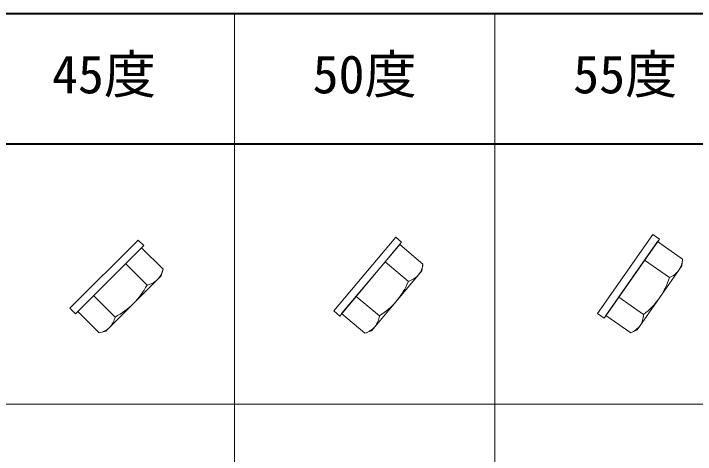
# Model space of a CAD drawing. Units: millimetres, scale not verified. Extents: x -975 to 975, y -650 to 695.
# Drawn here: x -9.7 to 251.9, y 480.8 to 650 of the extents above; entities that cross this region are included whole.
import ezdxf
from ezdxf.enums import TextEntityAlignment as Align

# ---------------------------------------------------------------- set-up
doc = ezdxf.new("R2010")
doc.units = ezdxf.units.MM
doc.header["$LTSCALE"] = 5
doc.layers.add('0-0_0', color=3, linetype='Continuous', lineweight=9)
doc.layers.add('F-0', color=4, linetype='Continuous', lineweight=9)
doc.styles.add('ＭＳ ゴシック', font='')
doc.styles.get('ＭＳ ゴシック').set_extended_font_data('MS Gothic')

msp = doc.modelspace()

# ---------------------------------------------------------------- linework, layer by layer
at = {"layer": '0-0_0'}
for p, q in [((235.611, 565.154), (238.069, 563.434)), ((38.081, 563.081), (40.203, 560.96)), ((136.892, 564.172), (139.19, 562.243)), ((216.846, 533.125), (238.069, 563.434)), ((217.523, 534.091), (237.392, 562.468)), ((237.392, 562.468), (246.944, 555.78)), ((14.04, 534.797), (40.203, 560.96)), ((14.874, 535.631), (39.369, 560.126)), ((39.369, 560.126), (47.614, 551.882)), ((115.407, 533.9), (139.19, 562.243)), ((116.164, 534.803), (138.432, 561.34)), ((138.432, 561.34), (147.364, 553.845)), ((132.865, 554.706), (141.797, 547.211)), ((232.425, 555.373), (241.976, 548.685)), ((246.944, 555.78), (246.71, 553.11)), ((33.245, 554.002), (41.49, 545.757)), ((147.364, 553.845), (146.899, 551.206)), ((229.503, 528.535), (246.71, 553.11)), ((47.614, 551.882), (46.92, 549.293)), ((127.615, 528.225), (146.899, 551.206)), ((25.707, 528.08), (46.92, 549.293)), ((20.998, 541.755), (29.243, 533.51)), ((121.732, 541.438), (130.664, 533.943)), ((222.49, 541.185), (232.042, 534.498)), ((14.874, 535.631), (23.118, 527.386)), ((116.164, 534.803), (125.096, 527.308)), ((217.523, 534.091), (227.074, 527.403)), ((229.503, 528.535), (227.074, 527.403)), ((25.707, 528.08), (23.118, 527.386)), ((127.615, 528.225), (125.096, 527.308))]:
    msp.add_line(p, q, dxfattribs=at)
for points in [[(216.846, 533.125), (214.389, 534.846), (235.611, 565.154)], [(14.04, 534.797), (11.919, 536.919), (38.081, 563.081)], [(115.407, 533.9), (113.108, 535.828), (136.892, 564.172)]]:
    msp.add_lwpolyline(points, dxfattribs=at)
for centre, radius, start, end in [((238.305, 556.174), 8.648, 326.999, 357.385), ((138.792, 554.991), 8.648, 321.999, 352.385), ((39.175, 553.77), 8.648, 316.999, 347.385), ((139.177, 555.457), 8.652, 287.622, 317.994), ((238.648, 556.671), 8.652, 292.622, 322.994), ((39.599, 554.2), 8.652, 282.622, 312.994), ((113.373, 559.306), 30.891, 320.639, 336.949), ((212.606, 558.257), 30.891, 325.639, 341.949), ((14.228, 560.284), 30.891, 315.639, 331.949), ((113.816, 559.835), 30.891, 303.051, 319.361), ((213.002, 558.823), 30.891, 308.051, 324.361), ((14.716, 560.772), 30.891, 298.051, 314.361), ((122.088, 535.091), 8.652, 322.006, 352.378), ((223.399, 534.894), 8.652, 327.006, 357.378), ((20.8, 535.401), 8.652, 317.006, 347.378), ((21.23, 535.825), 8.648, 282.615, 313.001), ((122.479, 535.551), 8.648, 287.615, 318.001), ((223.748, 535.386), 8.648, 292.615, 323.001)]:
    msp.add_arc(centre, radius, start, end, dxfattribs=at)
at = {"layer": 'F-0', "color": 6, "lineweight": 40}
for p, q in [((-975, 650), (975, 650)), ((-975, 600), (975, 600))]:
    msp.add_line(p, q, dxfattribs=at)
at = {"layer": 'F-0'}
for p, q in [((75, 650), (75, -650)), ((175, 650), (175, -650)), ((-925, 500), (975, 500))]:
    msp.add_line(p, q, dxfattribs=at)

# ---------------------------------------------------------------- texts
at = {"layer": 'F-0', "color": 7, "style": 'ＭＳ ゴシック'}
for s, p in [('45度', (5, 615)), ('50度', (105, 615)), ('55度', (205, 615))]:
    msp.add_text(s, height=14.66, dxfattribs=at).set_placement(p, align=Align.BOTTOM_LEFT)

doc.saveas('drawing.dxf')
